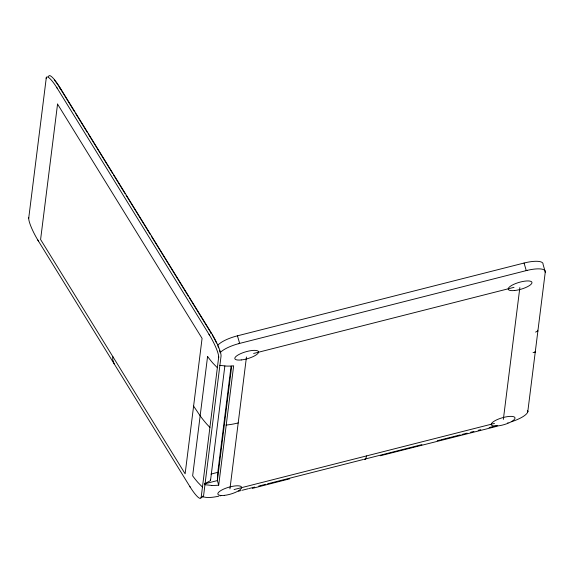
<?xml version="1.0" encoding="UTF-8"?>
<svg xmlns="http://www.w3.org/2000/svg" width="574" height="574" viewBox="0 0 574 574"><rect width="100%" height="100%" fill="white"/><g stroke="black" fill="none" stroke-linecap="round" stroke-linejoin="round"><path stroke-width="0.86" d="M231.078 366.262L217.797 472.345L217.374 480.589L218.708 485.152A50.95 48.424 7.1 0 1 211.749 485.439M217.819 345.261A20.585 5.912 -16.3 0 1 237.442 335.826L524.055 263.036A20.585 5.912 -16.3 0 1 543.069 264.349L545.278 271.968L545.286 271.43M46.315 77.555L28.7 218.307M207.58 356.483L192.642 475.832A93.189 88.575 7.1 0 0 197.987 482.533L202.457 487.104M218.708 485.152L233.647 365.81A50.95 48.424 7.1 0 1 226.687 366.09L219.713 365.358M28.743 217.575L28.736 217.646A20.585 3.882 61.1 0 0 38.408 241.023L189.944 486.673A20.585 3.882 61.1 0 0 201.187 497.263L201.079 497.744M527.858 411.156L527.664 412.146M46.164 78.423L46.207 78.05A20.585 3.882 61.1 0 1 57.479 88.669L208.986 334.276A20.879 3.939 61.1 0 1 209.61 335.295M201.187 497.263L218.694 356.992M210.572 480.058L224.85 366.018M231.688 366.212L217.374 480.589L204.552 483.846M229.944 488.897L246.461 356.985M503.348 419.451L519.857 287.56M511.369 421.768A20.585 5.912 -16.3 0 0 527.8 411.58L545.286 271.918A20.585 5.912 -16.3 0 0 526.265 270.605L239.659 343.396A20.879 5.998 -16.3 0 0 238.483 343.704M545.228 272.341L545.278 271.968M218.658 357.652L218.665 357.616A20.585 3.882 61.1 0 0 208.986 334.276M527.8 411.601L527.528 410.632M59.416 87.994L59.789 87.786L74.663 111.908M210.923 333.602L211.297 333.394L189.198 297.576M204.94 483.674L209.984 480.89A1.22 1.155 7.1 0 0 210.414 479.304M252.287 488.395L289.777 478.795M526.236 270.612L527.441 270.318M253.622 353.462L514.003 287.337M210.931 474.088L217.797 472.345M234.056 489.557L494.479 423.418M220.918 495.671L220.165 495.857M238.504 491.201L241.058 490.555M242.285 490.239L248.312 488.711M249.109 488.51L254.705 487.082M258.745 486.063L265.798 484.269M267.506 483.839L363.091 459.559M421.897 444.628L363.894 459.358L365.179 459.516L366.069 457.83A79.764 9.442 75.7 0 0 366.427 455.935M437.252 440.724L440.143 439.993M440.947 439.784L460.283 434.877M461.991 434.439L467.107 433.14M470.644 432.244L473.93 431.411M478.192 430.328L480.754 429.675M489.105 427.558L496.962 425.564M380.275 455.756L496.123 426.511M211.749 485.432L204.774 484.7M217.395 367.755L212.932 363.177A93.189 88.575 7.1 0 1 207.587 356.483M209.926 427.429L206.97 424.322A113.831 108.199 7.1 0 1 200.319 416.042M114.161 363.83L112.762 359.798A156.042 38.53 -31.7 0 1 112.863 356.662M200.304 416.05L193.603 406.098M56.855 87.671L57.493 88.69M190.539 487.627L189.944 486.673M75.567 113.372L87.291 132.379M88.195 133.842L112.547 173.312M113.444 174.776L125.168 193.782M126.072 195.239L150.424 234.716M151.321 236.179L188.301 296.119M38.58 241.31L38.422 241.051A20.879 3.939 61.1 0 1 37.791 240.004M524.055 263.036L526.265 270.605M537.594 330.222L537.867 331.169A2.748 0.789 -16.3 0 0 535.607 332.116M534.939 351.381L535.219 352.328A2.748 0.789 -16.3 0 1 533.059 352.508M237.442 335.826L239.659 343.396A20.585 5.912 -16.3 0 0 220.036 352.831M48.575 76.737A20.585 3.882 61.1 0 1 59.84 87.363L211.347 332.97A20.585 3.882 61.1 0 1 221.026 356.296L203.548 495.958A20.585 3.882 61.1 0 1 202.012 496.976M212.172 334.843A19.215 3.623 61.1 0 1 216.52 343.037M217.991 346.337A19.215 3.623 61.1 0 1 218.608 347.887M219.577 350.678A19.215 3.623 61.1 0 1 219.914 351.876M54.315 80.08A19.215 3.623 61.1 0 1 59.789 87.786M218.816 496.173A20.585 5.912 -16.3 0 1 202.335 496.18M508.069 422.729A20.879 5.998 -16.3 0 1 507.768 422.816M238.203 422.93A77.655 73.809 7.1 0 1 226.056 425.076M57.551 104.088L40.596 239.523L185.129 473.808L202.077 338.38L57.551 104.088M497.701 425.944A12.348 3.552 -16.3 0 0 515.007 417.872A12.348 3.552 -16.3 0 0 496.675 419.845A12.348 3.552 -16.3 0 0 497.701 425.944M514.656 290.516A12.348 3.552 -16.3 0 0 531.962 282.444A12.348 3.552 -16.3 0 0 513.622 284.417A12.348 3.552 -16.3 0 0 514.656 290.516M241.252 359.948A12.348 3.552 -16.3 0 0 258.558 351.876A12.348 3.552 -16.3 0 0 240.226 353.849A12.348 3.552 -16.3 0 0 241.252 359.948M224.298 495.384A12.348 3.552 -16.3 0 0 241.611 487.304A12.348 3.552 -16.3 0 0 223.272 489.278A12.348 3.552 -16.3 0 0 224.298 495.384"/></g></svg>
